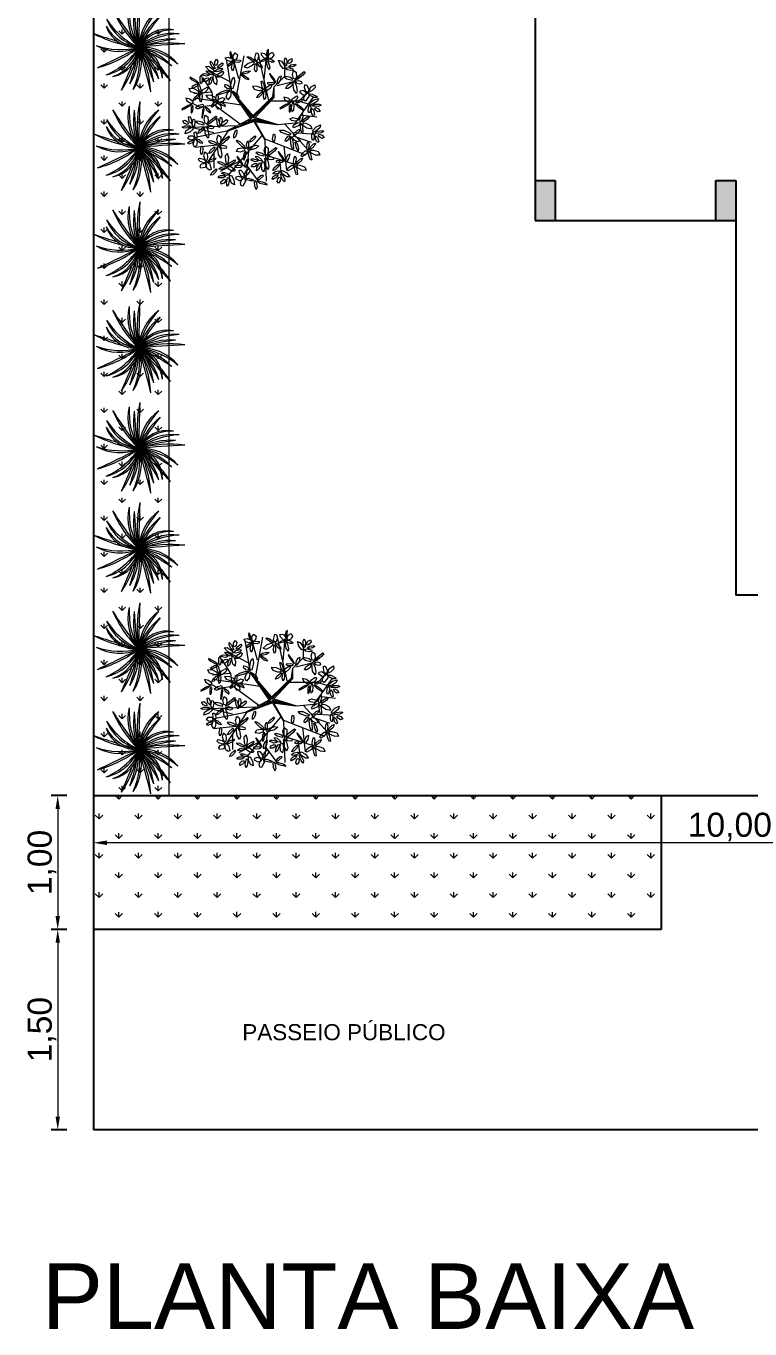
# Model space of a CAD drawing. Header units: inches. Extents: x 2 to 116, y 2 to 108.
# Drawn here: x 1.62 to 7.03, y 1.78 to 11.52 of the extents above; entities that cross this region are included whole.
import ezdxf

# ---------------------------------------------------------------- set-up
doc = ezdxf.new("R2010")
doc.units = ezdxf.units.IN
doc.header["$MEASUREMENT"] = 0
for name, color, linetype, lineweight in [('03.1 PAREDES', 250, 'Continuous', 25), ('13 MOBÍLIA', 252, 'Continuous', 9), ('16.2 VEGETAÇÃO', 84, 'Continuous', 9)]:
    doc.layers.add(name, color=color, linetype=linetype, lineweight=lineweight)
doc.layers.add('05 TEXTOS', color=251, linetype='Continuous')
doc.layers.add('15.1 HACHURA PAREDES', color=253, linetype='Continuous')
doc.layers.add('06 COTAS', color=7, linetype='Continuous', lineweight=9, true_color=0x96363a)
doc.layers.add('16.1 VEGETAÇÃO', color=7, linetype='Continuous', lineweight=9, true_color=0x87cb61)
doc.styles.add('TEXTO 10MM', font='arial.ttf', dxfattribs={"height": 0.18})
doc.styles.add('TEXTO 15MM', font='arial.ttf', dxfattribs={"height": 0.15})
doc.dimstyles.new('COTA 10MM', dxfattribs={"dimtxt": 0.18, "dimasz": 0.1, "dimexe": 0.05, "dimexo": 0.2, "dimgap": 0.01, "dimtad": 1, "dimzin": 1, "dimtxsty": 'TEXTO 10MM', "dimcen": 2.5, "dimclrd": 256, "dimadec": 8, "dimazin": 0, "dimtfac": 1, "dimtmove": 0, "dimatfit": 3, "dimfxl": 1, "dimlwd": -1, "dimarcsym": 0})

# ---------------------------------------------------------------- blocks, each defined once
blk = doc.blocks.new('_LEAF1', base_point=(58.757, 29.333))
for p, q in [((58.514, 29.393), (58.666, 29.575)), ((58.666, 29.575), (58.939, 29.485)), ((58.606, 29.211), (58.514, 29.393)), ((58.817, 29.181), (58.606, 29.211)), ((58.939, 29.303), (58.817, 29.181)), ((58.939, 29.485), (58.939, 29.303))]:
    blk.add_line(p, q)
blk = doc.blocks.new('_H1', base_point=(54.7, 32.03))
for p, xscale, yscale, zscale, rotation in [((54.39, 32.03), 1.727443358692213, 0.9103097157403468, 1.727443358692213, 343.6738936354017), ((54.54, 32.39), -0.3940586972083011, 1.696902842596515, 0.3940586972083011, 11.88359707230165), ((54.94, 32.27), 0.9393259642756036, 1.696902842596522, 0.9393259642756036, 348.2808948833992), ((54.45, 31.64), -1.545687603003117, -0.485702163767499, 1.545687603003117, 43.07492863925732)]:
    blk.add_blockref('_LEAF1', p, dxfattribs=dict(xscale=xscale, yscale=yscale, zscale=zscale, rotation=rotation))
at = {"xscale": 1.515140417173015, "yscale": 0.6369113279592753, "zscale": 1.515140417173015}
blk.add_blockref('_LEAF1', (55.15, 31.88), dxfattribs=at)
blk = doc.blocks.new('_H5', base_point=(62.27, 31.39))
for p, xscale, yscale, zscale, rotation in [((62.36, 31.88), 0.8782315926153998, 2.121510394569366, 0.8782315926153998, 2.027330662343098), ((62.94, 31.88), 2.788958066288231, 0.575816716164617, 2.788958066288231, 41.2051949766964), ((61.82, 31.67), -1.93821894091991, 0.5452694102672915, 1.93821894091991, 161.5649836159353), ((62.42, 30.82), 2.575127765477518, 0.7881204921510374, 2.575127765477518, 103.2233358614235), ((62.82, 31.24), 0.5758144528974043, -1.696902842596522, 0.5758144528974043, 262.2070746669012)]:
    blk.add_blockref('_LEAF1', p, dxfattribs=dict(xscale=xscale, yscale=yscale, zscale=zscale, rotation=rotation))
blk = doc.blocks.new('_H2', base_point=(55.88, 33.03))
for p, xscale, yscale, zscale, rotation in [((55.48, 33.54), -2.423919195618517, 0.3329656342808676, 2.423919195618517, 304.6162862887426), ((56.09, 33.24), -0.6369088245576009, 2.090963088672041, 0.6369088245576009, 336.0195606201025)]:
    blk.add_blockref('_LEAF1', p, dxfattribs=dict(xscale=xscale, yscale=yscale, zscale=zscale, rotation=rotation))
at = {"xscale": -1.637329160493415, "yscale": 0.455154857870177, "zscale": 1.637329160493415}
blk.add_blockref('_LEAF1', (55.33, 32.97), dxfattribs=at)
blk = doc.blocks.new('_H3', base_point=(57.91, 33.15))
for p, xscale, yscale, zscale, rotation in [((57.45, 33.3), 0.7575702085865075, 2.060415782774719, 0.7575702085865075, 246.1270025360199), ((57.88, 33.61), 0.7575702085865075, 2.121510394569363, 0.7575702085865075, 5.479650948518734), ((58.09, 32.7), 1.968766126750012, 1.000424268137465, 1.968766126750012, 291.9583774400813), ((58.48, 33.3), 1.878651928551214, 0.575816716164617, 1.878651928551214, 26.31077704539229), ((57.58, 32.81), 1.484593231342913, 1.061518879932116, 1.484593231342913, 203.1850851585156)]:
    blk.add_blockref('_LEAF1', p, dxfattribs=dict(xscale=xscale, yscale=yscale, zscale=zscale, rotation=rotation))
blk = doc.blocks.new('_H4', base_point=(60, 32.88))
for p, xscale, yscale, zscale, rotation in [((59.79, 33), 0.6964758369263038, 2.485023334747559, 0.6964758369263038, 30.70465610075785), ((60.06, 33.27), 1.878651928551214, 0.575816716164617, 1.878651928551214, 273.0367053314555), ((60.48, 33.33), 0.636908824557608, 1.484599066610102, 0.636908824557608, 320.5535637719418), ((60.45, 32.61), 1.727443358692213, 0.6063640220619462, 1.727443358692213, 352.5500074369253), ((60.76, 32.94), 1.544160243711609, 0.6063640220619462, 1.544160243711609, 15.14254921127523)]:
    blk.add_blockref('_LEAF1', p, dxfattribs=dict(xscale=xscale, yscale=yscale, zscale=zscale, rotation=rotation))
blk = doc.blocks.new('_H6', base_point=(66.06, 31.58))
for p, xscale, yscale, zscale, rotation in [((65.54, 31.79), 1.878651928551221, 0.5452694102672915, 1.878651928551221, 336.2489556574871), ((66, 32.15), -0.7881173944166022, 2.57666525243954, 0.7881173944166022, 2.457547795809369), ((66.48, 31.88), 2.089427510778918, 0.5147221043699588, 2.089427510778918, 35.45160265640038), ((65.66, 31.39), -1.817557556891011, -0.5452694102672879, 1.817557556891011, 195.3712707835825), ((66.42, 31.27), 1.848104742721105, 0.8186677980483665, 1.848104742721105, 330.9234899051576)]:
    blk.add_blockref('_LEAF1', p, dxfattribs=dict(xscale=xscale, yscale=yscale, zscale=zscale, rotation=rotation))
blk = doc.blocks.new('VEGETAÇÃO 04')
at = {"layer": '16.1 VEGETAÇÃO'}
for p, q in [((0.0171, 0.456), (0.0261, 0.4955)), ((0.0261, 0.4955), (0.0379, 0.4945)), ((0.0379, 0.4945), (0.0443, 0.476)), ((-0.3527, 0.3929), (-0.3296, 0.3958)), ((-0.3274, 0.3663), (-0.3527, 0.3929)), ((-0.3296, 0.3958), (-0.2997, 0.3762)), ((-0.316, 0.4169), (-0.3154, 0.4329)), ((-0.302, 0.3888), (-0.316, 0.4169)), ((-0.3154, 0.4329), (-0.2972, 0.4172)), ((-0.2972, 0.4172), (-0.2811, 0.3796)), ((-0.283, 0.4068), (-0.2825, 0.4286)), ((-0.2735, 0.4008), (-0.283, 0.4068)), ((-0.2825, 0.4286), (-0.2701, 0.4477)), ((-0.2641, 0.4134), (-0.2735, 0.4008)), ((-0.2701, 0.4477), (-0.2592, 0.4341)), ((-0.2592, 0.4341), (-0.2641, 0.4134)), ((-0.2633, 0.383), (-0.2551, 0.4018)), ((-0.2551, 0.4018), (-0.2271, 0.4205)), ((-0.2287, 0.3997), (-0.2491, 0.3838)), ((-0.2213, 0.4139), (-0.2287, 0.3997)), ((-0.2271, 0.4205), (-0.2213, 0.4139)), ((-0.0334, 0.4167), (-0.0622, 0.3915)), ((-0.0622, 0.3915), (-0.038, 0.3846)), ((-0.0411, 0.4624), (-0.0374, 0.4688)), ((-0.0038, 0.4365), (-0.0411, 0.4624)), ((-0.038, 0.3846), (-0.005, 0.4014)), ((-0.0374, 0.4688), (-0.0174, 0.463)), ((0.0023, 0.4284), (-0.0334, 0.4167)), ((-0.0174, 0.463), (0.0122, 0.4444)), ((-0.005, 0.4014), (0.0138, 0.4195)), ((0.0216, 0.4304), (-0.0038, 0.4365)), ((0.0138, 0.4195), (0.0023, 0.4284)), ((0.0122, 0.4444), (0.0216, 0.4304)), ((0.0151, 0.3741), (0.0185, 0.4148)), ((0.0271, 0.433), (0.0171, 0.456)), ((0.0185, 0.4148), (0.0263, 0.4149)), ((0.0263, 0.4149), (0.0318, 0.3968)), ((0.0399, 0.4454), (0.0271, 0.433)), ((0.0281, 0.4253), (0.0341, 0.4303)), ((0.0503, 0.3926), (0.0281, 0.4253)), ((0.0318, 0.3968), (0.0309, 0.3654)), ((0.0341, 0.4303), (0.0494, 0.4202)), ((0.0443, 0.476), (0.0399, 0.4454)), ((0.0494, 0.4202), (0.0679, 0.396)), ((0.0703, 0.3809), (0.0503, 0.3926)), ((0.0679, 0.396), (0.0703, 0.3809)), ((0.1942, 0.4417), (0.2163, 0.4341)), ((0.2053, 0.4066), (0.1942, 0.4417)), ((0.228, 0.3784), (0.2053, 0.4066)), ((0.2163, 0.4341), (0.2345, 0.4033)), ((0.2345, 0.4033), (0.241, 0.3792)), ((0.2378, 0.4471), (0.2453, 0.4612)), ((0.238, 0.4157), (0.2378, 0.4471)), ((0.2446, 0.3978), (0.238, 0.4157)), ((0.2528, 0.3983), (0.2446, 0.3978)), ((0.2453, 0.4612), (0.2548, 0.4391)), ((0.2548, 0.4391), (0.2528, 0.3983)), ((0.263, 0.4235), (0.273, 0.443)), ((0.2689, 0.414), (0.263, 0.4235)), ((0.2828, 0.4212), (0.2689, 0.414)), ((0.2703, 0.3936), (0.2858, 0.4068)), ((0.2834, 0.3881), (0.2703, 0.3936)), ((0.273, 0.443), (0.2925, 0.4546)), ((0.2964, 0.4377), (0.2828, 0.4212)), ((0.3087, 0.3934), (0.2834, 0.3881)), ((0.2858, 0.4068), (0.3193, 0.4114)), ((0.2925, 0.4546), (0.2964, 0.4377)), ((0.3216, 0.4029), (0.3087, 0.3934)), ((0.3193, 0.4114), (0.3216, 0.4029)), ((-0.2947, 0.3509), (-0.3274, 0.3663)), ((-0.2883, 0.3756), (-0.302, 0.3888)), ((-0.2997, 0.3762), (-0.2833, 0.3573)), ((-0.2833, 0.3573), (-0.2947, 0.3509)), ((-0.2811, 0.3796), (-0.2883, 0.3756)), ((-0.2815, 0.3582), (-0.2647, 0.373)), ((-0.2668, 0.3539), (-0.2815, 0.3582)), ((-0.239, 0.3617), (-0.2668, 0.3539)), ((-0.2647, 0.373), (-0.2278, 0.3808)), ((-0.2491, 0.3838), (-0.2633, 0.383)), ((-0.225, 0.3726), (-0.239, 0.3617)), ((-0.2278, 0.3808), (-0.225, 0.3726)), ((-0.1619, 0.2546), (-0.1535, 0.2969)), ((-0.1535, 0.2969), (-0.1395, 0.3136)), ((-0.1395, 0.3136), (-0.1329, 0.2814)), ((0.0232, 0.3517), (0.0151, 0.3741)), ((0.0309, 0.3654), (0.0232, 0.3517)), ((0.241, 0.3792), (0.228, 0.3784)), ((0.243, 0.3792), (0.2647, 0.3852)), ((0.2543, 0.3689), (0.243, 0.3792)), ((0.2828, 0.3637), (0.2543, 0.3689)), ((0.2647, 0.3852), (0.3012, 0.376)), ((0.3001, 0.3674), (0.2828, 0.3637)), ((0.3012, 0.376), (0.3001, 0.3674)), ((-0.4761, 0.2294), (-0.464, 0.2074)), ((-0.4379, 0.2267), (-0.4761, 0.2294)), ((-0.464, 0.2074), (-0.4288, 0.1957)), ((-0.4045, 0.2096), (-0.4379, 0.2267)), ((-0.4288, 0.1957), (-0.4027, 0.1951)), ((-0.4109, 0.2643), (-0.4037, 0.2662)), ((-0.403, 0.2196), (-0.4109, 0.2643)), ((-0.4027, 0.1951), (-0.4045, 0.2096)), ((-0.4037, 0.2662), (-0.3938, 0.2479)), ((-0.3895, 0.1973), (-0.403, 0.2196)), ((-0.3938, 0.2479), (-0.3862, 0.2138)), ((-0.3862, 0.2138), (-0.3895, 0.1973)), ((-0.3838, 0.1952), (-0.3745, 0.2185)), ((-0.3659, 0.1948), (-0.3838, 0.1952)), ((-0.3745, 0.2185), (-0.3401, 0.2398)), ((-0.3411, 0.2132), (-0.3659, 0.1948)), ((-0.3325, 0.2308), (-0.3411, 0.2132)), ((-0.3401, 0.2398), (-0.3325, 0.2308)), ((-0.2581, 0.1906), (-0.2344, 0.2048)), ((-0.197, 0.1989), (-0.2553, 0.1828)), ((-0.2344, 0.2048), (-0.19, 0.2189)), ((-0.2085, 0.2584), (-0.2097, 0.248)), ((-0.2097, 0.248), (-0.1905, 0.2322)), ((-0.1914, 0.2551), (-0.2085, 0.2584)), ((-0.1682, 0.2177), (-0.197, 0.1989)), ((-0.1702, 0.243), (-0.1914, 0.2551)), ((-0.1905, 0.2322), (-0.1659, 0.2261)), ((-0.19, 0.2189), (-0.1682, 0.2177)), ((-0.1878, 0.1948), (-0.1728, 0.2112)), ((-0.1728, 0.2112), (-0.1607, 0.2014)), ((-0.1659, 0.2261), (-0.1702, 0.243)), ((-0.1607, 0.2014), (-0.1651, 0.1705)), ((-0.1582, 0.2288), (-0.1619, 0.2546)), ((-0.1469, 0.2271), (-0.1582, 0.2288)), ((-0.1481, 0.208), (-0.1532, 0.202)), ((-0.1532, 0.202), (-0.1423, 0.1858)), ((-0.1136, 0.1837), (-0.1481, 0.208)), ((-0.1329, 0.2814), (-0.1469, 0.2271)), ((-0.001, 0.2473), (0.0114, 0.2255)), ((0.0372, 0.2451), (-0.001, 0.2473)), ((0.0114, 0.2255), (0.0467, 0.2143)), ((0.0709, 0.2284), (0.0372, 0.2451)), ((0.0419, 0.1807), (0.0729, 0.2074)), ((0.0467, 0.2143), (0.0728, 0.214)), ((0.0637, 0.2831), (0.0708, 0.2851)), ((0.0722, 0.2385), (0.0637, 0.2831)), ((0.0785, 0.202), (0.0698, 0.1852)), ((0.0708, 0.2851), (0.081, 0.2669)), ((0.0728, 0.214), (0.0709, 0.2284)), ((0.086, 0.2163), (0.0722, 0.2385)), ((0.0729, 0.2074), (0.0785, 0.202)), ((0.08, 0.1692), (0.087, 0.2082)), ((0.081, 0.2669), (0.0891, 0.2329)), ((0.0891, 0.2329), (0.086, 0.2163)), ((0.087, 0.2082), (0.0949, 0.2075)), ((0.0917, 0.2144), (0.1007, 0.2378)), ((0.1096, 0.2143), (0.0917, 0.2144)), ((0.0949, 0.2075), (0.0987, 0.1896)), ((0.1007, 0.2378), (0.1348, 0.2596)), ((0.1342, 0.233), (0.1096, 0.2143)), ((0.1425, 0.2507), (0.1342, 0.233)), ((0.1348, 0.2596), (0.1425, 0.2507)), ((-0.4443, 0.1407), (-0.4341, 0.1623)), ((-0.4291, 0.1449), (-0.4443, 0.1407)), ((-0.4341, 0.1623), (-0.4027, 0.1885)), ((-0.4062, 0.1663), (-0.4291, 0.1449)), ((-0.3972, 0.183), (-0.4062, 0.1663)), ((-0.4027, 0.1885), (-0.3972, 0.183)), ((-0.3962, 0.1502), (-0.3886, 0.1891)), ((-0.3904, 0.1278), (-0.3962, 0.1502)), ((-0.3814, 0.1402), (-0.3904, 0.1278)), ((-0.3886, 0.1891), (-0.3807, 0.1883)), ((-0.3772, 0.1703), (-0.3814, 0.1402)), ((-0.3807, 0.1883), (-0.3772, 0.1703)), ((-0.2553, 0.1828), (-0.2581, 0.1906)), ((-0.1982, 0.166), (-0.1878, 0.1948)), ((-0.1854, 0.1453), (-0.1982, 0.166)), ((-0.1651, 0.1705), (-0.1854, 0.1453)), ((-0.1423, 0.1858), (-0.1168, 0.1658)), ((-0.1168, 0.1658), (-0.101, 0.1627)), ((-0.101, 0.1627), (-0.1136, 0.1837)), ((0.032, 0.1591), (0.0419, 0.1807)), ((0.0471, 0.1635), (0.032, 0.1591)), ((0.0698, 0.1852), (0.0471, 0.1635)), ((0.086, 0.1469), (0.08, 0.1692)), ((0.0949, 0.1594), (0.086, 0.1469)), ((0.0987, 0.1896), (0.0949, 0.1594)), ((0.2491, 0.1094), (0.2042, 0.0822)), ((0.2286, 0.0864), (0.2638, 0.1064)), ((0.2333, 0.1646), (0.2393, 0.1452)), ((0.2632, 0.1562), (0.2333, 0.1646)), ((0.2393, 0.1452), (0.2654, 0.1302)), ((0.2769, 0.1191), (0.2491, 0.1094)), ((0.287, 0.1371), (0.2632, 0.1562)), ((0.2638, 0.1064), (0.2769, 0.1191)), ((0.2654, 0.1302), (0.286, 0.1254)), ((0.282, 0.1102), (0.2734, 0.0914)), ((0.2873, 0.0977), (0.282, 0.1102)), ((0.2855, 0.0704), (0.2873, 0.0977)), ((0.286, 0.1254), (0.287, 0.1371)), ((0.2862, 0.1281), (0.2952, 0.1515)), ((0.3041, 0.128), (0.2862, 0.1281)), ((0.2957, 0.1167), (0.2887, 0.0871)), ((0.2952, 0.1515), (0.3293, 0.1733)), ((0.3067, 0.1209), (0.2957, 0.1167)), ((0.3287, 0.1467), (0.3041, 0.128)), ((0.3112, 0.1003), (0.3067, 0.1209)), ((0.3088, 0.0703), (0.3112, 0.1003)), ((0.3163, 0.1155), (0.337, 0.0945)), ((0.3333, 0.109), (0.3163, 0.1155)), ((0.3311, 0.134), (0.3221, 0.1238)), ((0.3221, 0.1238), (0.3427, 0.1242)), ((0.337, 0.1644), (0.3287, 0.1467)), ((0.3293, 0.1733), (0.337, 0.1644)), ((0.3565, 0.1441), (0.3311, 0.134)), ((0.3666, 0.0859), (0.3333, 0.109)), ((0.3427, 0.1242), (0.3751, 0.1391)), ((0.3729, 0.1452), (0.3565, 0.1441)), ((0.3751, 0.1391), (0.3729, 0.1452)), ((-0.3632, -0.0003), (-0.3538, 0.0307)), ((-0.3538, 0.0307), (-0.3342, 0.0162)), ((-0.3342, 0.0162), (-0.3331, -0.0143)), ((-0.3231, -0.0147), (-0.2749, 0.022)), ((-0.2694, 0.0158), (-0.2861, -0.0062)), ((-0.2749, 0.022), (-0.2694, 0.0158)), ((0.2042, 0.0822), (0.2065, 0.078)), ((0.2065, 0.078), (0.2286, 0.0864)), ((0.2734, 0.0914), (0.2729, 0.0558)), ((0.2729, 0.0558), (0.2794, 0.0551)), ((0.2794, 0.0551), (0.2855, 0.0704)), ((0.2887, 0.0871), (0.2939, 0.0565)), ((0.2939, 0.0565), (0.3088, 0.0703)), ((0.337, 0.0945), (0.3809, 0.0656)), ((0.3837, 0.0695), (0.3666, 0.0859)), ((0.3809, 0.0656), (0.3837, 0.0695)), ((-0.4363, -0.0961), (-0.4272, -0.0944)), ((-0.4349, -0.1292), (-0.4363, -0.0961)), ((-0.4272, -0.0944), (-0.4185, -0.1078)), ((-0.4098, -0.014), (-0.4256, -0.017)), ((-0.4256, -0.017), (-0.406, -0.0318)), ((-0.3786, -0.023), (-0.4098, -0.014)), ((-0.4096, -0.1077), (-0.3997, -0.086)), ((-0.406, -0.0318), (-0.365, -0.0414)), ((-0.3997, -0.086), (-0.3688, -0.0593)), ((-0.3719, -0.0815), (-0.3945, -0.1033)), ((-0.3625, -0.0339), (-0.3786, -0.023)), ((-0.3631, -0.0647), (-0.3719, -0.0815)), ((-0.3688, -0.0593), (-0.3631, -0.0647)), ((-0.365, -0.0414), (-0.3625, -0.0339)), ((-0.3557, -0.0306), (-0.3632, -0.0003)), ((-0.3589, -0.0596), (-0.3479, -0.057)), ((-0.3516, -0.1152), (-0.3589, -0.0596)), ((-0.3409, -0.0352), (-0.3557, -0.0306)), ((-0.3479, -0.057), (-0.3347, -0.0795)), ((-0.3427, -0.043), (-0.3231, -0.0147)), ((-0.322, -0.0359), (-0.3427, -0.043)), ((-0.3166, -0.0481), (-0.3417, -0.0516)), ((-0.3417, -0.0516), (-0.3314, -0.0656)), ((-0.3331, -0.0143), (-0.3409, -0.0352)), ((-0.3347, -0.0795), (-0.3267, -0.1218)), ((-0.3314, -0.0656), (-0.3072, -0.0689)), ((-0.2861, -0.0062), (-0.322, -0.0359)), ((-0.2929, -0.0555), (-0.3166, -0.0481)), ((-0.3072, -0.0689), (-0.2902, -0.0656)), ((-0.2902, -0.0656), (-0.2929, -0.0555)), ((0.4488, -0.0843), (0.4735, -0.058)), ((0.4513, -0.0971), (0.4488, -0.0843)), ((0.4743, -0.0874), (0.4513, -0.0971)), ((0.4703, -0.098), (0.4871, -0.0891)), ((0.4735, -0.058), (0.5067, -0.0421)), ((0.5023, -0.065), (0.4743, -0.0874)), ((0.4871, -0.0891), (0.5181, -0.0845)), ((0.5067, -0.0421), (0.5023, -0.065)), ((0.5331, -0.09), (0.5126, -0.1024)), ((0.5181, -0.0845), (0.5331, -0.09)), ((-0.4667, -0.1667), (-0.4875, -0.1803)), ((-0.4875, -0.1803), (-0.4731, -0.1837)), ((-0.4853, -0.1445), (-0.4726, -0.1244)), ((-0.4611, -0.1563), (-0.4853, -0.1445)), ((-0.4731, -0.1837), (-0.4504, -0.1744)), ((-0.4726, -0.1244), (-0.4482, -0.125)), ((-0.443, -0.1602), (-0.4667, -0.1667)), ((-0.4365, -0.1501), (-0.4611, -0.1563)), ((-0.4504, -0.1744), (-0.4367, -0.1647)), ((-0.4482, -0.125), (-0.432, -0.1345)), ((-0.4445, -0.188), (-0.4341, -0.1515)), ((-0.4337, -0.21), (-0.4445, -0.188)), ((-0.4367, -0.1647), (-0.443, -0.1602)), ((-0.432, -0.1345), (-0.4365, -0.1501)), ((-0.4226, -0.1454), (-0.4349, -0.1292)), ((-0.4341, -0.1515), (-0.4211, -0.1529)), ((-0.4155, -0.1329), (-0.4226, -0.1454)), ((-0.4211, -0.1529), (-0.4141, -0.1704)), ((-0.4141, -0.1704), (-0.4193, -0.1989)), ((-0.4185, -0.1078), (-0.4155, -0.1329)), ((-0.4185, -0.1474), (-0.3995, -0.1529)), ((-0.4137, -0.1598), (-0.4185, -0.1474)), ((-0.3937, -0.1761), (-0.4137, -0.1598)), ((-0.3945, -0.1033), (-0.4096, -0.1077)), ((-0.3995, -0.1529), (-0.3747, -0.1756)), ((-0.3789, -0.1813), (-0.3937, -0.1761)), ((-0.3747, -0.1756), (-0.3789, -0.1813)), ((-0.3335, -0.1426), (-0.3516, -0.1152)), ((-0.3267, -0.1218), (-0.3335, -0.1426)), ((-0.1234, -0.1622), (-0.118, -0.156)), ((-0.0807, -0.2051), (-0.1234, -0.1622)), ((-0.118, -0.156), (-0.094, -0.1695)), ((-0.094, -0.1695), (-0.0598, -0.2012)), ((-0.0442, -0.1698), (-0.0485, -0.1942)), ((-0.0485, -0.1942), (-0.0417, -0.2187)), ((-0.0346, -0.1657), (-0.0442, -0.1698)), ((-0.0291, -0.1821), (-0.0346, -0.1657)), ((-0.0291, -0.2066), (-0.0291, -0.1821)), ((-0.0149, -0.208), (0.026, -0.1945)), ((0.026, -0.1945), (0.0475, -0.1984)), ((0.4418, -0.1406), (0.443, -0.1117)), ((0.4478, -0.1573), (0.4418, -0.1406)), ((0.443, -0.1117), (0.4516, -0.0991)), ((0.4565, -0.1572), (0.4478, -0.1573)), ((0.4516, -0.0991), (0.4605, -0.1197)), ((0.4605, -0.1197), (0.4565, -0.1572)), ((0.466, -0.1378), (0.4696, -0.1241)), ((0.4747, -0.1621), (0.466, -0.1378)), ((0.4696, -0.1241), (0.4849, -0.1377)), ((0.4719, -0.1062), (0.4703, -0.098)), ((0.5126, -0.1024), (0.4719, -0.1062)), ((0.486, -0.1736), (0.4747, -0.1621)), ((0.4849, -0.1377), (0.494, -0.1701)), ((0.494, -0.1701), (0.486, -0.1736)), ((0.4896, -0.1199), (0.4983, -0.1127)), ((0.4987, -0.1327), (0.4896, -0.1199)), ((0.4983, -0.1127), (0.5189, -0.12)), ((0.5169, -0.1439), (0.4987, -0.1327)), ((0.5332, -0.1376), (0.5169, -0.1439)), ((0.5189, -0.12), (0.5332, -0.1376)), ((-0.4193, -0.1989), (-0.4337, -0.21)), ((-0.2893, -0.251), (-0.2893, -0.3668)), ((-0.1216, -0.2415), (-0.1098, -0.2202)), ((-0.0897, -0.2468), (-0.1216, -0.2415)), ((-0.1098, -0.2202), (-0.0797, -0.2151)), ((-0.0606, -0.2354), (-0.0897, -0.2468)), ((-0.0501, -0.2208), (-0.0807, -0.2051)), ((-0.0797, -0.2151), (-0.058, -0.22)), ((-0.0651, -0.259), (-0.0699, -0.2911)), ((-0.0699, -0.2911), (-0.0648, -0.3064)), ((-0.0564, -0.2416), (-0.0651, -0.259)), ((-0.0648, -0.3064), (-0.0527, -0.285)), ((-0.058, -0.22), (-0.0606, -0.2354)), ((-0.0598, -0.2012), (-0.0501, -0.2208)), ((-0.0487, -0.2431), (-0.0564, -0.2416)), ((-0.0527, -0.285), (-0.0487, -0.2431)), ((-0.0417, -0.2187), (-0.0291, -0.2066)), ((-0.0355, -0.224), (-0.0149, -0.208)), ((-0.0314, -0.2346), (-0.0355, -0.224)), ((0.0227, -0.22), (-0.0314, -0.2346)), ((0.0475, -0.1984), (0.0227, -0.22)), ((0.0392, -0.247), (0.0234, -0.25)), ((0.0234, -0.25), (0.0429, -0.2648)), ((0.0704, -0.256), (0.0392, -0.247)), ((0.0429, -0.2648), (0.084, -0.2744)), ((0.0865, -0.2669), (0.0704, -0.256)), ((0.084, -0.2744), (0.0865, -0.2669)), ((0.0858, -0.2332), (0.0952, -0.2023)), ((0.0933, -0.2635), (0.0858, -0.2332)), ((0.0901, -0.2926), (0.1011, -0.29)), ((0.1081, -0.2681), (0.0933, -0.2635)), ((0.0952, -0.2023), (0.1148, -0.2168)), ((0.1011, -0.29), (0.1143, -0.3125)), ((0.1063, -0.2759), (0.1259, -0.2477)), ((0.127, -0.2688), (0.1063, -0.2759)), ((0.1324, -0.281), (0.1073, -0.2846)), ((0.1073, -0.2846), (0.1176, -0.2986)), ((0.1159, -0.2473), (0.1081, -0.2681)), ((0.1148, -0.2168), (0.1159, -0.2473)), ((0.1259, -0.2477), (0.1741, -0.211)), ((0.1629, -0.2392), (0.127, -0.2688)), ((0.1561, -0.2885), (0.1324, -0.281)), ((0.1588, -0.2986), (0.1561, -0.2885)), ((0.1796, -0.2172), (0.1629, -0.2392)), ((0.1741, -0.211), (0.1796, -0.2172)), ((0.3055, -0.3191), (0.3108, -0.2892)), ((0.3108, -0.2892), (0.3204, -0.2772)), ((0.3204, -0.2772), (0.3253, -0.2998)), ((0.3584, -0.2957), (0.3737, -0.2921)), ((0.3737, -0.2921), (0.3627, -0.3132)), ((0.0974, -0.3481), (0.0901, -0.2926)), ((0.1155, -0.3756), (0.0974, -0.3481)), ((0.1143, -0.3125), (0.1222, -0.3548)), ((0.1222, -0.3548), (0.1155, -0.3756)), ((0.1176, -0.2986), (0.1418, -0.3019)), ((0.1418, -0.3019), (0.1588, -0.2986)), ((0.2586, -0.3779), (0.2678, -0.3607)), ((0.2659, -0.3872), (0.2586, -0.3779)), ((0.301, -0.3672), (0.2659, -0.3872)), ((0.2678, -0.3607), (0.2934, -0.3432)), ((0.2934, -0.3432), (0.3112, -0.3443)), ((0.3112, -0.3443), (0.301, -0.3672)), ((0.3084, -0.3373), (0.3055, -0.3191)), ((0.3162, -0.3383), (0.3084, -0.3373)), ((0.3129, -0.3629), (0.3168, -0.3465)), ((0.3192, -0.3973), (0.3129, -0.3629)), ((0.3253, -0.2998), (0.3162, -0.3383)), ((0.3168, -0.3465), (0.3295, -0.3694)), ((0.325, -0.3326), (0.3347, -0.3163)), ((0.3304, -0.3383), (0.325, -0.3326)), ((0.3295, -0.3694), (0.3357, -0.4144)), ((0.3301, -0.3449), (0.3313, -0.3594)), ((0.3561, -0.3465), (0.3301, -0.3449)), ((0.3627, -0.3132), (0.3304, -0.3383)), ((0.3313, -0.3594), (0.3641, -0.3778)), ((0.3347, -0.3163), (0.3584, -0.2957)), ((0.3909, -0.3595), (0.3561, -0.3465)), ((0.3641, -0.3778), (0.4021, -0.3819)), ((0.4021, -0.3819), (0.3909, -0.3595)), ((-0.2554, -0.4297), (-0.241, -0.4225)), ((-0.2546, -0.4384), (-0.2554, -0.4297)), ((-0.2209, -0.4397), (-0.2546, -0.4384)), ((-0.241, -0.4225), (-0.2152, -0.4217)), ((-0.2367, -0.4683), (-0.2204, -0.4544)), ((-0.2357, -0.4856), (-0.2367, -0.4683)), ((-0.2145, -0.4775), (-0.2357, -0.4856)), ((-0.2307, -0.4067), (-0.2281, -0.3984)), ((-0.1963, -0.4221), (-0.2307, -0.4067)), ((-0.2281, -0.3984), (-0.2103, -0.3978)), ((-0.2032, -0.4293), (-0.2209, -0.4397)), ((-0.2204, -0.4544), (-0.2055, -0.4497)), ((-0.2152, -0.4217), (-0.2032, -0.4293)), ((-0.2013, -0.4601), (-0.2145, -0.4775)), ((-0.2103, -0.3978), (-0.1833, -0.4078)), ((-0.2055, -0.4497), (-0.2013, -0.4601)), ((-0.1739, -0.4199), (-0.1963, -0.4221)), ((-0.1959, -0.4769), (-0.1869, -0.437)), ((-0.1904, -0.5003), (-0.1959, -0.4769)), ((-0.1869, -0.437), (-0.1787, -0.438)), ((-0.1833, -0.4078), (-0.1739, -0.4199)), ((-0.1753, -0.4568), (-0.1805, -0.4877)), ((-0.1787, -0.438), (-0.1753, -0.4568)), ((-0.172, -0.4203), (-0.1589, -0.4218)), ((-0.1698, -0.4452), (-0.172, -0.4203)), ((-0.1571, -0.4787), (-0.1698, -0.4452)), ((-0.1589, -0.4218), (-0.1416, -0.4535)), ((-0.1367, -0.4899), (-0.1571, -0.4787)), ((-0.1416, -0.4535), (-0.1367, -0.4899)), ((0.3284, -0.416), (0.3192, -0.3973)), ((0.3357, -0.4144), (0.3284, -0.416)), ((-0.1805, -0.4877), (-0.1904, -0.5003))]:
    blk.add_line(p, q, dxfattribs=at)
at = {"layer": '16.2 VEGETAÇÃO'}
for p, q in [((-0.1561, 0.2047), (-0.1927, 0.4365)), ((-0.1028, 0.3007), (-0.1461, 0.4565)), ((-0.1194, 0.1728), (-0.0628, 0.4725)), ((0.1204, 0.1368), (0.0438, 0.4845)), ((0.0871, 0.2967), (0.1037, 0.4645)), ((0.2398, 0.3217), (0.2436, 0.4205)), ((-0.3026, 0.2007), (-0.3692, 0.3086)), ((-0.1727, 0.2807), (-0.3159, 0.3566)), ((0.1606, 0.2425), (0.2398, 0.3217)), ((0.3035, 0.2807), (0.3602, 0.3206)), ((-0.3093, 0.2007), (-0.4392, 0.1887)), ((-0.2893, 0.1048), (-0.3026, 0.2007)), ((-0.0162, 0.0049), (-0.1561, 0.2087)), ((-0.1561, 0.2087), (0.0013, 0.0237)), ((0.1503, 0.1688), (0.1606, 0.2425)), ((0.1606, 0.1632), (0.1606, 0.2425)), ((0.1836, 0.2527), (0.3035, 0.2807)), ((0.3435, 0.1328), (0.4301, 0.2207)), ((-0.3959, 0.0888), (-0.4525, 0.1208)), ((-0.0828, 0.1048), (-0.4392, 0.1568)), ((-0.286, 0.1048), (-0.3959, 0.0888)), ((-0.0927, -0.0367), (-0.286, 0.1048)), ((0.0021, 0.0191), (-0.106, 0.1439)), ((-0.106, 0.1439), (-0.0052, 0.0047)), ((0.0013, 0.0237), (0.1503, 0.1688)), ((0.1534, 0.1632), (0.0021, 0.0191)), ((0.0045, 0.0119), (0.1534, 0.1632)), ((0.0179, 0.0122), (0.1606, 0.1632)), ((0.137, 0.1368), (0.3402, 0.1368)), ((0.3202, -0.0271), (0.4534, 0.1608)), ((0.3402, 0.1368), (0.4734, 0.0968)), ((-0.106, -0.0433), (-0.0099, 0.0023)), ((-0.0927, -0.0367), (-0.0162, 0.0049)), ((-0.0052, 0.0047), (-0.0388, 0.0623)), ((-0.0388, 0.0623), (-0.0027, 0.0119)), ((-0.0099, 0.0023), (-0.034, -0.0169)), ((0.0981, -0.0169), (0.0045, 0.0119)), ((0.0179, 0.0122), (0.187, -0.0391)), ((0.3568, 0.0329), (0.48, 0.0169)), ((-0.4691, -0.059), (-0.1124, -0.0481)), ((-0.2893, -0.103), (-0.4691, -0.059)), ((-0.1927, -0.091), (-0.4425, -0.139)), ((-0.1853, -0.091), (-0.3359, -0.3188)), ((-0.1927, -0.087), (-0.1124, -0.0481)), ((0.0086, -0.0184), (-0.1853, -0.091)), ((-0.178, -0.0794), (0.0045, -0.0121)), ((0.0045, -0.0121), (-0.106, -0.0433)), ((-0.034, -0.0169), (0.0045, -0.0025)), ((0.0045, -0.0025), (0.0165, -0.0098)), ((0.0086, -0.0184), (0.1836, -0.0391)), ((0.0086, -0.0184), (0.0904, -0.155)), ((0.1485, -0.0337), (0.0092, -0.0001)), ((0.0092, -0.0001), (0.0981, -0.0169)), ((0.0165, -0.0098), (0.1485, -0.0337)), ((0.0165, -0.0169), (0.0934, -0.1514)), ((0.187, -0.0391), (0.3202, -0.0271)), ((0.2436, -0.0391), (0.4168, -0.2349)), ((-0.2427, -0.1909), (-0.4292, -0.2109)), ((0.0699, -0.1217), (-0.1827, -0.4187)), ((0.0904, -0.147), (0.3968, -0.2669)), ((0.0904, -0.155), (0.1004, -0.4627)), ((0.3035, -0.099), (0.4701, -0.111)), ((0.3235, -0.131), (0.4368, -0.1709)), ((-0.0309, -0.2389), (-0.0528, -0.4667)), ((0.0937, -0.2669), (0.3202, -0.3388)), ((0.2336, -0.2029), (0.2536, -0.3828)), ((-0.0928, -0.3108), (-0.2427, -0.3907)), ((-0.0417, -0.3512), (0.0404, -0.4627)), ((0.2003, -0.3068), (0.2136, -0.4147))]:
    blk.add_line(p, q, dxfattribs=at)
at = {"layer": '16.1 VEGETAÇÃO', "xscale": 0.07923638879180794, "yscale": 0.07923638879180794, "zscale": 0.07923638879180794}
for name, p in [('_H1', (-0.1492, 0.4442)), ('_H2', (0.1773, 0.2712)), ('_H5', (0.307, 0.2856)), ('_H5', (-0.2572, -0.197)), ('_H3', (-0.3461, -0.3196)), ('_H6', (-0.1875, -0.3507)), ('_H2', (-0.0651, -0.3507)), ('_H2', (0.2422, -0.3125))]:
    blk.add_blockref(name, p, dxfattribs=at)
at = {"layer": '16.1 VEGETAÇÃO'}
for name, p, xscale, yscale, zscale, rotation in [('_H1', (0.1101, 0.4609), 0.07923638879180575, 0.07923638879180575, 0.07923638879180575, 335.9995910641865), ('_LEAF1', (-0.1463, 0.3951), -0.1440166972293012, -0.04320517898821663, 0.1440166972293024, 265.3418919588169), ('_LEAF1', (0.1163, 0.4092), 0.1655586905963778, 0.04078472078159301, 0.1655586905963778, 105.4222238316343), ('_H2', (-0.394, 0.2687), 0.07923638879180761, 0.07923638879180761, 0.07923638879180761, 24.61518218604945), ('_H4', (-0.2957, 0.3169), 0.07923638879180728, 0.07923638879180728, 0.07923638879180728, 159.4820373343238), ('_LEAF1', (-0.2391, 0.3333), 0.1464371459222319, 0.064868279937496, 0.1464371459222319, 40.89411108039298), ('_LEAF1', (-0.0606, 0.3188), 0.1655586905963763, 0.04078472078159301, 0.1655586905963763, 145.2915804259634), ('_LEAF1', (-0.0557, 0.3497), 0.1655586905963747, 0.04078472078159301, 0.1655586905963747, 197.0023472828412), ('_H3', (0.415, 0.1991), 0.07923638879180761, 0.07923638879180761, 0.07923638879180761, 310.7820573980491), ('_H1', (-0.2572, 0.1271), 0.0792363887918082, 0.0792363887918082, 0.0792363887918082, 223.439305730182), ('_LEAF1', (0.2772, 0.2492), 0.1464371459222319, 0.064868279937496, 0.1464371459222319, 40.89411108039298), ('_H2', (-0.4517, 0.1151), 0.0792363887918074, 0.0792363887918074, 0.0792363887918074, 83.64810089334068), ('_H2', (-0.3653, 0.0959), 0.07923638879180848, 0.07923638879180848, 0.07923638879180848, 135.7819653615509), ('_LEAF1', (-0.3039, 0.1598), -0.06244757627757961, 0.204165649728635, 0.06244757627757956, 72.42816897104282), ('_H4', (0.4438, 0.1103), 0.0792363887918075, 0.0792363887918075, 0.0792363887918075, 270.0000000000014), ('_H4', (-0.459, -0.0627), 0.07923638879180346, 0.07923638879180346, 0.07923638879180346, 92.25636340955722), ('_LEAF1', (-0.2562, -0.0228), 0.1655586905963778, 0.04078472078159301, 0.1655586905963778, 105.4222238316343), ('_LEAF1', (-0.2352, -0.0129), -0.1440166972293012, -0.04320517898821663, 0.1440166972293024, 265.3418919588169), ('_LEAF1', (-0.2079, -0.0271), 0.1464371459222319, 0.064868279937496, 0.1464371459222319, 40.89411108039298), ('_LEAF1', (0.3133, -0.0046), 0.146437145922231, 0.064868279937496, 0.146437145922231, 355.9332608477733), ('_H6', (0.3597, -0.0289), 0.07923638879180389, 0.07923638879180389, 0.07923638879180389, 241.7205313804202), ('_LEAF1', (-0.1271, -0.108), 0.1488575946151644, 0.04320517898821663, 0.1488575946151644, 72.31603858620976), ('_H5', (0.2903, -0.1179), 0.07923638879180708, 0.07923638879180708, 0.07923638879180708, 236.1016171762233), ('_LEAF1', (0.0035, -0.1479), 0.1488575946151615, 0.04320517898821663, 0.1488575946151615, 46.21957683272146), ('_LEAF1', (0.161, -0.1381), -0.1440166972293012, -0.04320517898821663, 0.1440166972293024, 265.3418919588169), ('_LEAF1', (0.3323, -0.2006), 0.1655586905963778, 0.04078472078159301, 0.1655586905963778, 105.4222238316343), ('_H6', (0.415, -0.2379), 0.07923638879180535, 0.07923638879180535, 0.07923638879180535, 251.5733710207284), ('_LEAF1', (-0.3792, -0.2292), -0.1440166972293012, -0.04320517898821663, 0.1440166972293024, 265.3418919588169), ('_LEAF1', (-0.3013, -0.2322), 0.1488575946151615, 0.04320517898821663, 0.1488575946151615, 46.21957683272146), ('_H4', (0.067, -0.329), 0.07923638879180538, 0.07923638879180538, 0.07923638879180538, 151.4869598675745), ('_LEAF1', (-0.2868, -0.3955), 0.1488575946151615, 0.04320517898821663, 0.1488575946151615, 46.21957683272146), ('_H3', (-0.0652, -0.4347), 0.07923638879180711, 0.07923638879180711, 0.07923638879180711, 321.2025904984415), ('_H4', (0.2181, -0.4036), 0.07923638879180635, 0.07923638879180635, 0.07923638879180635, 202.5727489174756), ('_LEAF1', (0.1789, -0.3595), 0.1488575946151615, 0.04320517898821663, 0.1488575946151615, 46.21957683272146), ('_H2', (0.0261, -0.4636), 0.07923638879180774, 0.07923638879180774, 0.07923638879180774, 216.5174468434797)]:
    blk.add_blockref(name, p, dxfattribs=dict(at, xscale=xscale, yscale=yscale, zscale=zscale, rotation=rotation))
blk = doc.blocks.new('VEGETAÇAO 02')
at = {"layer": '16.1 VEGETAÇÃO'}
blk.add_circle((0, 0), 0.000151, dxfattribs=at)
for centre, radius, start, end in [((0.2754, 0.2267), 0.3567, 166.38548, 219.4367), ((0.483, 0.2743), 0.5554, 176.24948, 209.58142), ((0.8912, 0.1519), 0.904, 167.68199, 189.66593), ((6.3753, 0.0256), 6.3754, 177.12996, 180.22861), ((0.0897, 0.3452), 0.3567, 202.36381, 255.41506), ((0.2297, 0.5057), 0.5554, 212.22782, 245.55976), ((0.6318, 0.6464), 0.9039, 203.65963, 225.64738), ((5.1441, 3.7661), 6.3754, 213.1083, 216.20694), ((0.4476, 0.1954), 0.4884, 170.05737, 203.55854), ((1.3855, 0.3075), 1.4192, 181.12172, 192.50583), ((0.3566, -0.0098), 0.3567, 125.35788, 178.40924), ((0.5444, -0.1101), 0.5554, 135.22188, 168.55389), ((0.4659, -0.1465), 0.4884, 129.02978, 162.53102), ((1.2471, -0.6775), 1.4192, 140.09413, 151.47826), ((0.0918, 0.8992), 0.9039, 242.17371, 256.45098), ((1.6799, 6.1501), 6.3754, 251.62238, 253.18732), ((-0.0224, 0.232), 0.2329, 198.29913, 275.53943), ((0.0202, 0.297), 0.2977, 207.65066, 266.07616), ((0.2115, -0.0984), 0.2332, 77.93599, 155.01174), ((0.246, -0.1677), 0.2977, 87.26503, 145.69074), ((0.2525, -0.252), 0.3567, 81.97817, 135.02965), ((0.3201, -0.4539), 0.5554, 91.84218, 125.17428), ((-0.1448, 0.326), 0.3567, 240.87789, 293.92913), ((-0.1352, 0.5387), 0.5554, 250.7419, 284.07382), ((1.6799, 6.1501), 6.3754, 253.6156, 254.72102), ((0.1909, 0.2285), 0.2977, 216.81001, 230.09776), ((0.0918, 0.8992), 0.9039, 262.27198, 264.16144), ((0.238, -0.4265), 0.4884, 85.65007, 119.15142), ((0.441, -1.349), 1.4192, 96.71442, 108.09859), ((4.8263, -4.1656), 6.3754, 138.56552, 139.20101), ((0.2381, -0.872), 0.9039, 83.27399, 105.26185), ((0.6468, -6.3425), 6.3754, 92.72266, 95.82132), ((0.0205, -0.3561), 0.3567, 40.22092, 93.27251), ((-0.546, 0.7203), 0.9039, 285.16402, 307.15178), ((-2.9648, 5.644), 6.3754, 294.61269, 297.71133), ((-0.3282, 0.1397), 0.3567, 283.8682, 336.91957), ((-0.4662, 0.3019), 0.5554, 293.7322, 327.0642), ((-0.2908, 0.0639), 0.2977, 289.15505, 347.58072), ((-0.2329, 0.0125), 0.2332, 279.82602, 356.90179), ((-0.8876, 0.1706), 0.9039, 327.12525, 343.72458), ((-0.4877, -0.0257), 0.4884, 329.50133, 3.00262), ((-1.4053, 0.1986), 1.4192, 340.56568, 350.00023), ((-0.3374, -0.1156), 0.3567, 325.82943, 18.88091), ((-0.5485, -0.0873), 0.5554, 335.69343, 9.02551), ((-5.9784, 2.2146), 6.3754, 338.8993, 339.67256), ((-6.1066, -1.8314), 6.3754, 13.59432, 16.69298), ((-0.3194, -0.3696), 0.4884, 49.00591, 49.15295), ((-0.0567, -0.2262), 0.2332, 358.80765, 75.88362), ((-0.0635, -0.5518), 0.5554, 50.08493, 83.4171), ((-0.1064, -0.4767), 0.4884, 43.89282, 77.39425), ((-0.1183, -0.2732), 0.2977, 8.13669, 66.56254), ((-0.3739, -0.3142), 0.4884, 6.52173, 40.02309), ((-1.2416, -0.6875), 1.4192, 17.58608, 28.97025), ((-0.8114, -0.3983), 0.9039, 4.14565, 26.1335), ((-0.5694, -1.3), 1.4192, 54.95717, 66.34137), ((-0.5231, -0.7372), 0.9039, 43.14957, 54.63162), ((-4.4929, -4.5232), 6.3754, 43.15153, 45.1911), ((-1.1194, -0.8773), 1.4221, 26.72169, 35.97091), ((-0.3194, -0.3696), 0.4884, 15.65152, 40.72002), ((-5.9784, 2.2146), 6.3754, 336.57392, 338.38477), ((-0.5231, -0.7372), 0.9039, 32.64378, 40.58503), ((-4.4929, -4.5232), 6.3754, 42.09245, 42.98121)]:
    blk.add_arc(centre, radius, start, end, dxfattribs=at)
blk = doc.blocks.new('*D41')
at = {"layer": '06 COTAS', "color": 0, "lineweight": -2, "transparency": 16777216}
for p, q in [((1.9206, 5.7643), (1.8034, 5.7643)), ((1.9206, 4.7643), (1.8034, 4.7643))]:
    blk.add_line(p, q, dxfattribs=at)
at = {"layer": '06 COTAS', "transparency": 16777216}
blk.add_line((1.8534, 5.6643), (1.8534, 4.8643), dxfattribs=at)
for points in [[(1.8368, 5.6643), (1.8701, 5.6643), (1.8534, 5.7643)], [(1.8368, 4.8643), (1.8701, 4.8643), (1.8534, 4.7643)]]:
    blk.add_solid(points, dxfattribs=at)
at = {"layer": 'Defpoints', "color": 0, "transparency": 16777216}
for p in [(2.1206, 5.7643), (1.8534, 4.7643), (2.1206, 4.7643)]:
    blk.add_point(p, dxfattribs=at)
at = {"layer": '06 COTAS', "color": 0, "transparency": 16777216, "insert": (1.7353, 5.2643), "char_height": 0.18, "attachment_point": 5, "rotation": 90, "style": 'TEXTO 10MM'}
blk.add_mtext('1,00', dxfattribs=at)
blk = doc.blocks.new('*D35')
at = {"layer": '06 COTAS', "color": 0, "lineweight": -2, "transparency": 16777216}
for p, q in [((1.9209, 4.7643), (1.8038, 4.7643)), ((1.9209, 3.2643), (1.8038, 3.2643))]:
    blk.add_line(p, q, dxfattribs=at)
at = {"layer": '06 COTAS', "transparency": 16777216}
blk.add_line((1.8538, 4.6643), (1.8538, 3.3643), dxfattribs=at)
for points in [[(1.8371, 4.6643), (1.8704, 4.6643), (1.8538, 4.7643)], [(1.8371, 3.3643), (1.8704, 3.3643), (1.8538, 3.2643)]]:
    blk.add_solid(points, dxfattribs=at)
at = {"layer": 'Defpoints', "color": 0, "transparency": 16777216}
for p in [(2.1209, 4.7643), (1.8538, 3.2643), (2.1209, 3.2643)]:
    blk.add_point(p, dxfattribs=at)
at = {"layer": '06 COTAS', "color": 0, "transparency": 16777216, "insert": (1.7356, 4.0143), "char_height": 0.18, "attachment_point": 5, "rotation": 90, "style": 'TEXTO 10MM'}
blk.add_mtext('1,50', dxfattribs=at)
blk = doc.blocks.new('*D42')
at = {"layer": '06 COTAS', "color": 0, "lineweight": -2, "transparency": 16777216}
for p, q in [((2.1206, 5.5643), (2.1206, 5.3618)), ((12.1206, 5.5643), (12.1206, 5.3618))]:
    blk.add_line(p, q, dxfattribs=at)
at = {"layer": '06 COTAS', "transparency": 16777216}
blk.add_line((12.0206, 5.4118), (2.2206, 5.4118), dxfattribs=at)
for points in [[(2.2206, 5.4285), (2.2206, 5.3951), (2.1206, 5.4118)], [(12.0206, 5.4285), (12.0206, 5.3951), (12.1206, 5.4118)]]:
    blk.add_solid(points, dxfattribs=at)
at = {"layer": 'Defpoints', "color": 0, "transparency": 16777216}
for p in [(2.1206, 5.7643), (12.1206, 5.7643), (2.1206, 5.4118)]:
    blk.add_point(p, dxfattribs=at)
at = {"layer": '06 COTAS', "color": 0, "transparency": 16777216, "insert": (6.8755, 5.53), "char_height": 0.18, "attachment_point": 5, "style": 'TEXTO 10MM'}
blk.add_mtext('10,00', dxfattribs=at)

msp = doc.modelspace()

# ---------------------------------------------------------------- hatches: boundary and pattern name
at = {"layer": '15.1 HACHURA PAREDES'}
h = msp.add_hatch(color=256, dxfattribs=at)
h.dxf.hatch_style = 1
h.paths.add_polyline_path([(5.5706, 10.3643), (5.4206, 10.3643), (5.4206, 10.0643), (5.5706, 10.0643)])
h = msp.add_hatch(color=256, dxfattribs=at)
h.dxf.hatch_style = 1
h.paths.add_polyline_path([(6.9206, 10.3643), (6.7706, 10.3643), (6.7706, 10.0643), (6.9206, 10.0643)])
at = {"layer": '16.2 VEGETAÇÃO'}
h = msp.add_hatch(dxfattribs=at)
h.set_pattern_fill('GRASS', color=256, scale=0.0075)
h.set_pattern_definition([(90, (1857.34219, 1218.00055), (-0.134703842, 0.134703842), [0.03571875, -0.233688934]), (45, (1857.3422, 1218.00055), (-0.134703842, 0.134703842), [0.03571875, -0.15478125]), (135, (1857.3422, 1218.00055), (-0.134703842, -0.134703842), [0.03571875, -0.15478125])])
h.paths.add_polyline_path([(2.1206, 11.7643), (2.6826, 11.9143), (2.6826, 5.7643), (2.1206, 5.7643)])
h = msp.add_hatch(dxfattribs=at)
h.set_pattern_fill('GRASS', color=256, scale=0.0082)
h.set_pattern_definition([(90, (1793.62962, 1201.76863), (-0.1472762, 0.1472762), [0.0390525, -0.2554999]), (45, (1793.62962, 1201.76863), (-0.1472762, 0.1472762), [0.0390525, -0.1692275]), (135, (1793.62962, 1201.76863), (-0.1472762, -0.1472762), [0.0390525, -0.1692275])])
h.paths.add_polyline_path([(6.3624, 5.7643), (2.1206, 5.7643), (2.1206, 4.7643), (6.3624, 4.7643)])

# ---------------------------------------------------------------- linework, layer by layer
for p, q in [((2.1206, 25.7643), (2.1206, 5.7643)), ((5.4206, 11.7643), (5.4206, 10.0643)), ((5.4206, 10.3643), (5.5706, 10.3643)), ((5.5706, 10.3643), (5.5706, 10.0643)), ((6.7706, 10.0643), (6.7706, 10.3643)), ((6.7706, 10.3643), (6.9206, 10.3643)), ((6.9206, 10.3643), (6.9206, 7.2643)), ((5.4206, 10.0643), (6.9206, 10.0643)), ((12.1206, 7.2643), (6.9206, 7.2643)), ((2.1206, 5.7643), (12.1206, 5.7643))]:
    msp.add_line(p, q)
at = {"layer": '03.1 PAREDES'}
for p, q in [((2.1206, 5.7643), (2.1206, 3.2643)), ((6.3624, 5.7643), (6.3624, 4.7643)), ((6.3624, 4.7643), (2.1206, 4.7643)), ((12.1206, 3.2643), (2.1206, 3.2643))]:
    msp.add_line(p, q, dxfattribs=at)
at = {"layer": '13 MOBÍLIA'}
msp.add_line((2.6826, 11.7643), (2.6826, 5.7643), dxfattribs=at)

# ---------------------------------------------------------------- block references
for name, p in [('VEGETAÇAO 02', (2.4594, 11.3606)), ('VEGETAÇÃO 04', (3.31, 10.8234)), ('VEGETAÇAO 02', (2.4594, 10.6106)), ('VEGETAÇAO 02', (2.4594, 9.8606)), ('VEGETAÇAO 02', (2.4594, 9.1106)), ('VEGETAÇAO 02', (2.4594, 8.3606)), ('VEGETAÇAO 02', (2.4594, 7.6106)), ('VEGETAÇAO 02', (2.4594, 6.8606)), ('VEGETAÇÃO 04', (3.4499, 6.476)), ('VEGETAÇAO 02', (2.4594, 6.1106))]:
    msp.add_blockref(name, p)

# ---------------------------------------------------------------- texts
at = {"layer": '05 TEXTOS', "style": 'TEXTO 15MM'}
for s, width, gutter_width, insert, char_height, attachment_point in [('PASSEIO PÚBLICO', 2.3408, 0.75, (4.7512, 4.0554), 0.12, 3), ('PLANTA BAIXA', 7.229877, 0.075, (1.7345, 2.2666), 0.490554, 1)]:
    msp.add_mtext_dynamic_manual_height_columns(s, width=width, gutter_width=gutter_width, heights=[0], dxfattribs=dict(at, insert=insert, char_height=char_height, attachment_point=attachment_point))

# ---------------------------------------------------------------- dimensions: what is measured, and where the dimension line sits
at = {"layer": '06 COTAS'}
for base, p1, p2, picture, middle in [((1.8534, 4.7643), (2.1206, 5.7643), (2.1206, 4.7643), '*D41', (1.7353, 5.2643)), ((1.8538, 3.2643), (2.1209, 4.7643), (2.1209, 3.2643), '*D35', (1.7356, 4.0143))]:
    dim = msp.add_linear_dim(base=base, p1=p1, p2=p2, angle=90, dimstyle='COTA 10MM', dxfattribs=at)
    dim.commit()
    dim.dimension.update_dxf_attribs({"geometry": picture, "text_midpoint": middle})
dim = msp.add_linear_dim(base=(2.1206, 5.4118), p1=(12.1206, 5.7643), p2=(2.1206, 5.7643), angle=0, dimstyle='COTA 10MM', dxfattribs=at)
dim.commit()
dim.dimension.update_dxf_attribs({"geometry": '*D42', "text_midpoint": (6.8755, 5.4118), "dimtype": 160})

doc.saveas('drawing.dxf')
